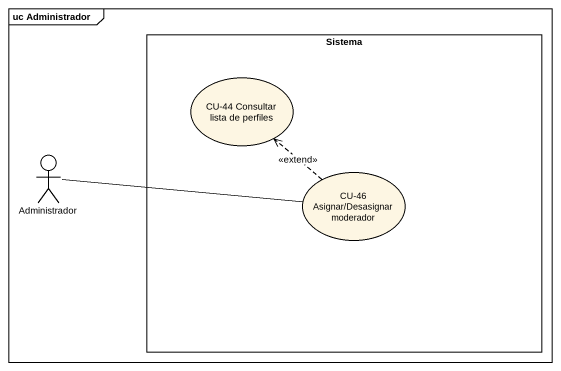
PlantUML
@startuml
mainframe uc Administrador
rectangle Sistema {
  usecase "CU-44 Consultar lista de perfiles" as CU_44_Consultar_lista_de
  usecase "CU-46 Asignar/Desasignar moderador" as CU_46_Asignar_Desasignar
}
actor Administrador
Administrador -right- CU_46_Asignar_Desasignar
CU_46_Asignar_Desasignar .up.> CU_44_Consultar_lista_de : <<extend>>
@enduml
